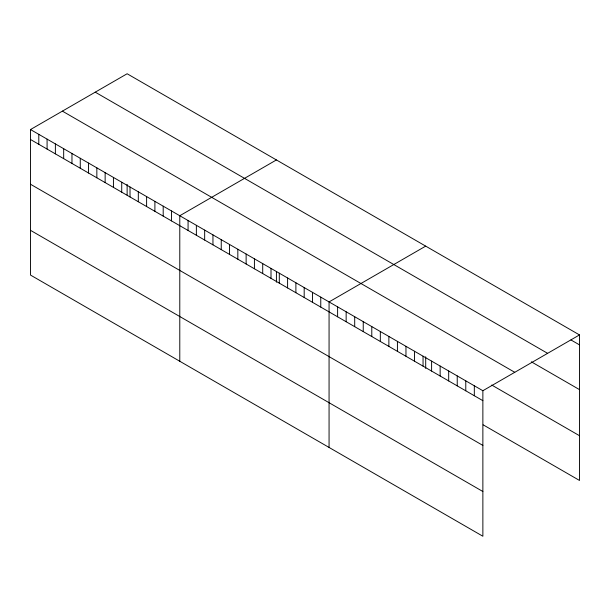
<?xml version="1.0" encoding="UTF-8"?>
<svg xmlns="http://www.w3.org/2000/svg" width="610" height="610" viewBox="0 0 610 610"><rect width="100%" height="100%" fill="white"/><g stroke="black" fill="none" stroke-linecap="round" stroke-linejoin="round"><path stroke-width="0.91" d="M30.5 129.549L482.868 390.72L482.868 536.243L30.5 275.072L30.5 129.549L127.132 73.757L579.5 334.928L579.5 480.451L483.181 424.842M276.414 159.942L179.782 215.734L179.782 361.257M425.696 246.127L329.065 301.919L329.065 447.443M482.868 390.72L579.5 334.928M570.952 339.945L579.5 344.879M95.244 92.163L547.612 353.335M531.341 361.814L579.5 389.622M62.388 111.134L514.756 372.306M491.721 385.04L579.5 435.715M30.5 139.499L482.868 400.671M30.5 184.243L482.868 445.414M30.5 230.336L482.868 491.507M474.321 385.787L474.321 395.737M465.781 380.853L465.781 390.804M457.233 375.92L457.233 385.871M448.685 370.987L448.685 380.937M440.145 366.053L440.145 376.004M431.598 361.12L431.598 371.071M425.696 356.758L425.696 368.394M423.05 356.187L423.05 366.137M414.51 351.253L414.51 361.204M405.963 346.32L405.963 356.27M397.423 341.387L397.423 351.337M388.875 336.453L388.875 346.404M380.327 331.52L380.327 341.47M371.787 326.586L371.787 336.537M363.24 321.653L363.24 331.604M354.7 316.72L354.7 326.67M346.152 311.786L346.152 321.737M337.604 306.853L337.604 316.803M320.768 297.131L320.768 307.082M312.472 292.342L312.472 302.301M304.184 287.554L304.184 297.512M295.888 282.765L295.888 292.724M287.592 277.977L287.592 287.935M279.304 273.188L279.304 283.147M276.414 271.465L276.414 282.201M271.008 268.4L271.008 278.358M262.712 263.611L262.712 273.57M254.423 258.823L254.423 268.781M246.127 254.035L246.127 263.993M237.831 249.246L237.831 259.204M229.543 244.465L229.543 254.416M221.247 239.677L221.247 249.627M212.951 234.888L212.951 244.839M204.663 230.1L204.663 240.05M196.367 225.311L196.367 235.262M188.071 220.523L188.071 230.473M171.486 210.946L171.486 220.896M163.198 206.157L163.198 216.108M154.902 201.369L154.902 211.319M146.606 196.58L146.606 206.531M138.317 191.792L138.317 201.75M130.022 187.003L130.022 196.961M127.132 184.388L127.132 195.124M121.725 182.215L121.725 192.173M113.437 177.426L113.437 187.384M105.141 172.638L105.141 182.596M96.845 167.849L96.845 177.807M88.557 163.061L88.557 173.019M80.261 158.272L80.261 168.23M71.965 153.484L71.965 163.442M63.676 148.695L63.676 158.653M55.38 143.914L55.38 153.865M47.084 139.126L47.084 149.076M38.796 134.337L38.796 144.288"/></g></svg>
